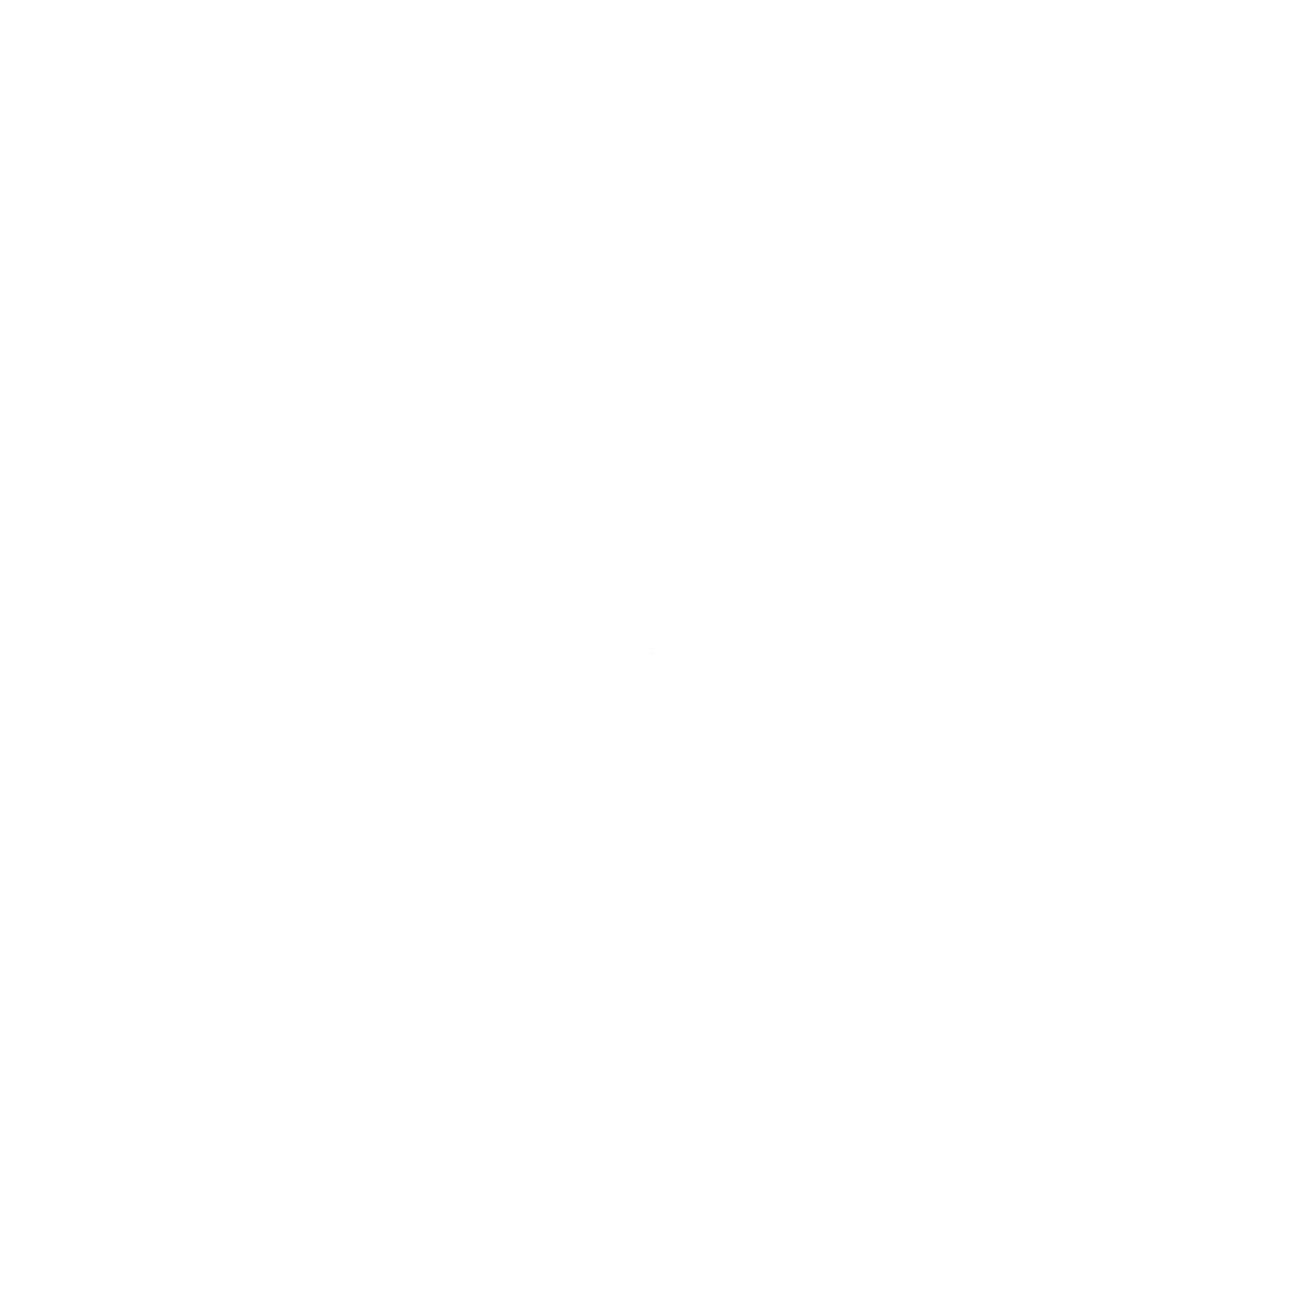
# Model space of a CAD drawing. Header units: inches. Extents: x -0.0000001067 to -0.0000001067, y 1.8230100223 to 1.8230100223.
import ezdxf

# ---------------------------------------------------------------- set-up
doc = ezdxf.new("R2010")
doc.units = ezdxf.units.IN
doc.header["$MEASUREMENT"] = 0
doc.layers.add('Ebene 1', color=7, linetype='Continuous')

msp = doc.modelspace()

# ---------------------------------------------------------------- linework, layer by layer
at = {"layer": 'Ebene 1', "lineweight": 9}
msp.add_open_spline([(-0.0000001067, 1.8230100223), (-0.0000001067, 1.8230100223), (-0.0000001067, 1.8230100223), (-0.0000001067, 1.8230100223)], degree=3, dxfattribs=at)
msp.add_open_spline([(-0.0000001067, 1.8230100223), (-0.0000001067, 1.8230100223), (-0.0000001067, 1.8230100223), (-0.0000001067, 1.8230100223)], degree=3, dxfattribs=at)

doc.saveas('drawing.dxf')
